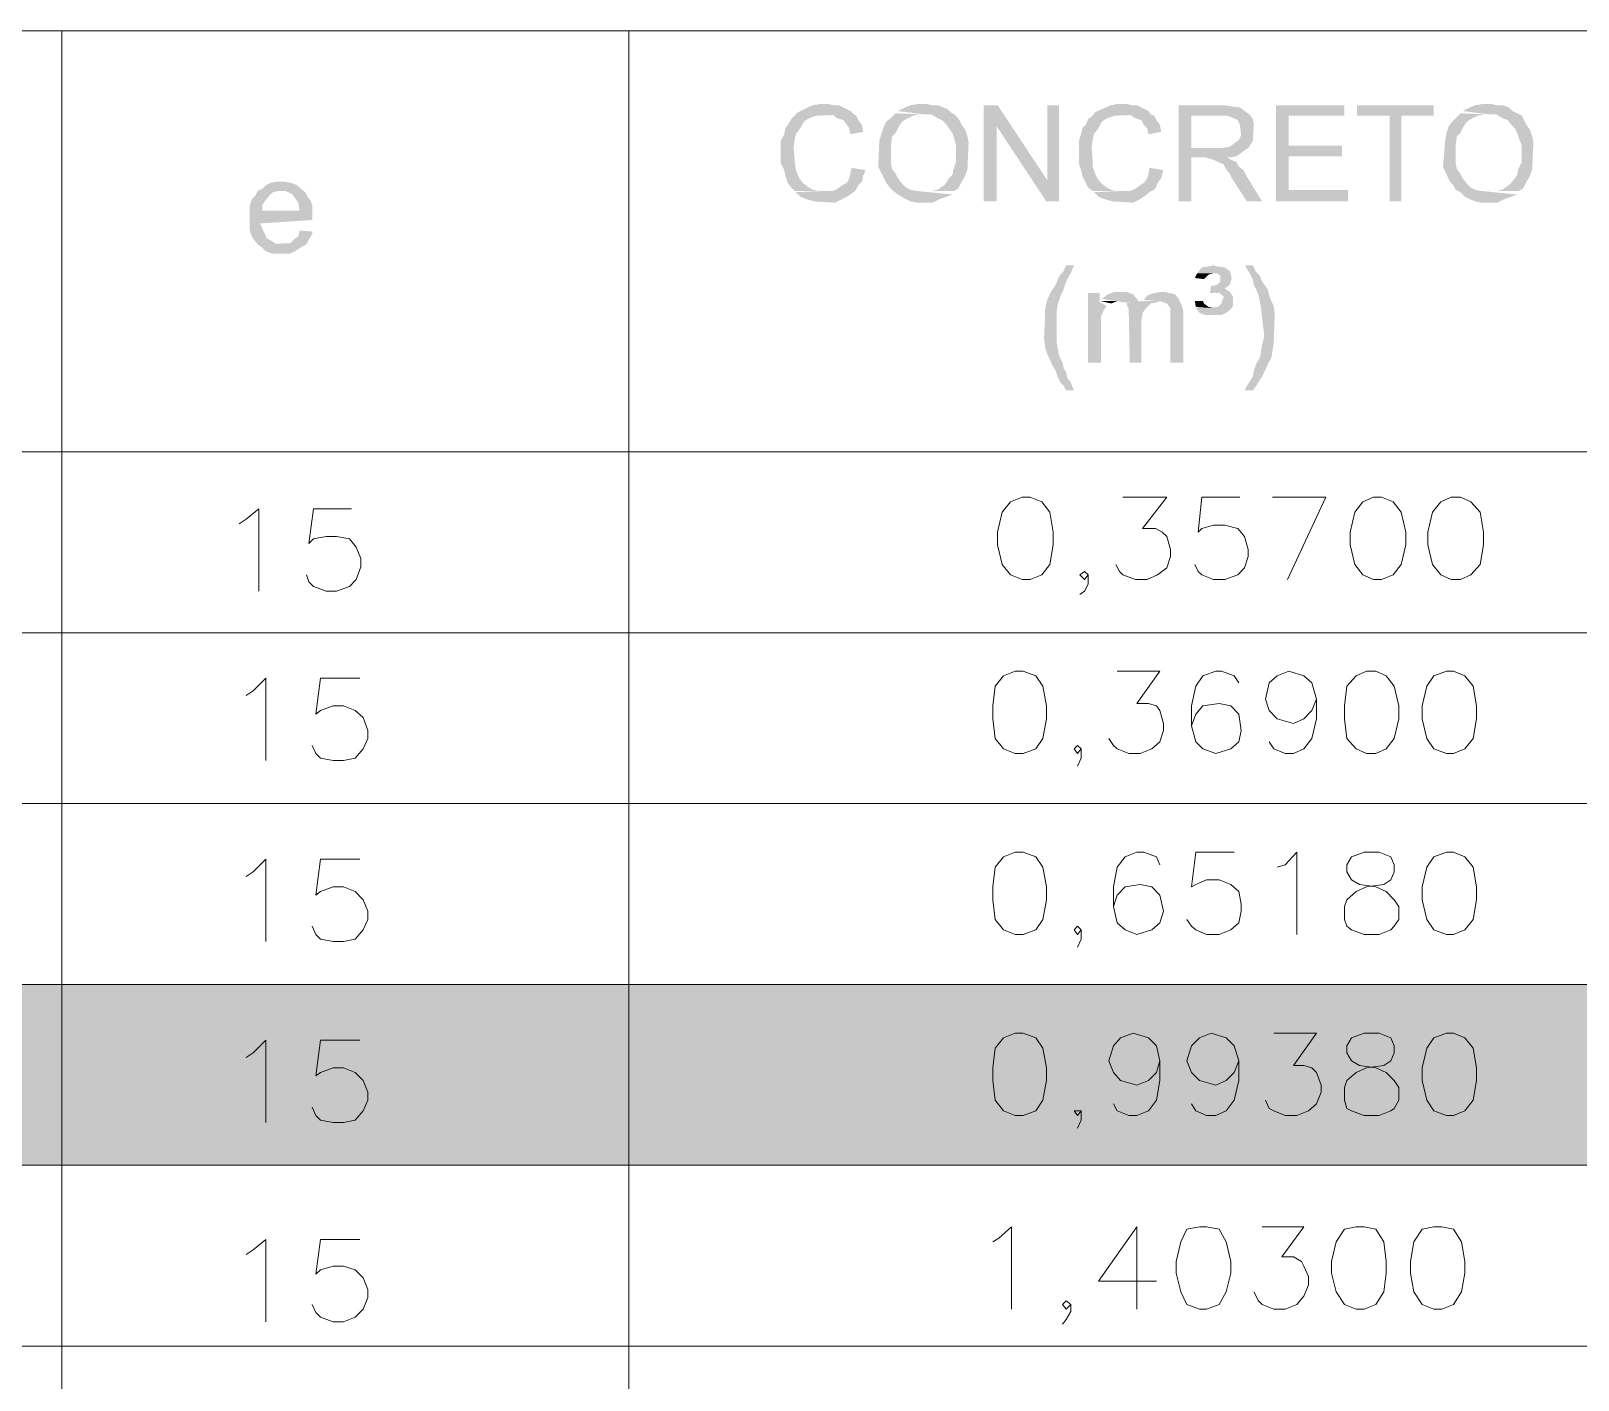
# Model space of a CAD drawing. Header units: feet. Extents: x 203667 to 205527, y 9204857 to 9205156.
# Drawn here: x 204244.866 to 204246.791, y 9205142.078 to 9205143.756 of the extents above; entities that cross this region are included whole.
import ezdxf

# ---------------------------------------------------------------- set-up
doc = ezdxf.new("R2010")
doc.units = ezdxf.units.FT
doc.header["$LTSCALE"] = 0.3
doc.header["$MEASUREMENT"] = 0
doc.layers.add('CALÇADA', color=3, linetype='Continuous')
doc.layers.add('DRENAGEM a executar', color=242, linetype='Continuous', lineweight=30)

msp = doc.modelspace()

# ---------------------------------------------------------------- hatches: boundary and pattern name
at = {"layer": 'CALÇADA'}
h = msp.add_hatch(color=1, dxfattribs=at)
h.dxf.hatch_style = 1
h.paths.add_polyline_path([(204249.5493, 9205142.5705), (204239.2705, 9205142.5705), (204239.2705, 9205142.3455), (204249.5493, 9205142.3455)])
h.paths.add_polyline_path([(204251.0814, 9205142.5705), (204249.5493, 9205142.5705), (204249.5493, 9205142.3455), (204251.0814, 9205142.3455)])
at = {"layer": 'DRENAGEM a executar', "lineweight": 20}
for points in [[(204245.8552, 9205143.6652), (204245.848, 9205143.6652), (204245.8394, 9205143.6638), (204245.8322, 9205143.6609), (204245.8206, 9205143.6551), (204245.8163, 9205143.6508), (204245.812, 9205143.6465), (204245.8076, 9205143.6393), (204245.8048, 9205143.635), (204245.8033, 9205143.6277), (204245.799, 9205143.6191), (204245.799, 9205143.5917), (204245.8033, 9205143.583), (204245.8048, 9205143.5758), (204245.8076, 9205143.5672), (204245.812, 9205143.5614), (204245.8163, 9205143.5571), (204245.8524, 9205143.5571), (204245.8466, 9205143.5571), (204245.8394, 9205143.5585), (204245.8336, 9205143.5614), (204245.8264, 9205143.5672), (204245.8221, 9205143.5729), (204245.8177, 9205143.583), (204245.8163, 9205143.5946), (204245.8149, 9205143.6119), (204245.8163, 9205143.6205), (204245.8177, 9205143.6277), (204245.8221, 9205143.6335), (204245.8249, 9205143.6378), (204245.8278, 9205143.6436), (204245.835, 9205143.6479), (204245.8437, 9205143.6508), (204245.8899, 9205143.6523), (204245.8855, 9205143.6566), (204245.8769, 9205143.6609), (204245.8711, 9205143.6638), (204245.8653, 9205143.6638), (204245.8581, 9205143.6652)], [(204245.9778, 9205143.6652), (204245.9692, 9205143.6652), (204245.9605, 9205143.6638), (204245.9533, 9205143.6609), (204245.9447, 9205143.6566), (204245.9778, 9205143.6523), (204245.9865, 9205143.6523), (204245.9937, 9205143.6479), (204245.9995, 9205143.6451), (204246.0052, 9205143.6393), (204246.0081, 9205143.635), (204246.0124, 9205143.6292), (204246.0153, 9205143.6205), (204246.0168, 9205143.6133), (204246.0168, 9205143.5931), (204246.0139, 9205143.5845), (204246.0124, 9205143.5773), (204246.0081, 9205143.5729), (204246.0038, 9205143.5657), (204245.998, 9205143.5614), (204245.9937, 9205143.5585), (204245.9865, 9205143.5571), (204245.9764, 9205143.5571), (204246.0139, 9205143.5571), (204246.0197, 9205143.56), (204246.0225, 9205143.5657), (204246.0283, 9205143.5758), (204246.0312, 9205143.5845), (204246.0326, 9205143.6176), (204246.0312, 9205143.6249), (204246.0283, 9205143.6335), (204246.024, 9205143.6393), (204246.0211, 9205143.6451), (204246.0168, 9205143.6508), (204246.0124, 9205143.6537), (204246.0052, 9205143.6595), (204245.9937, 9205143.6638), (204245.9865, 9205143.6638), (204245.9807, 9205143.6652)], [(204246.0687, 9205143.6638), (204246.0514, 9205143.6638), (204246.0514, 9205143.5441), (204246.0673, 9205143.5441), (204246.0673, 9205143.6378)], [(204246.0687, 9205143.6638), (204246.0673, 9205143.6378), (204246.1293, 9205143.5441), (204246.1307, 9205143.5701)], [(204246.1451, 9205143.6638), (204246.1307, 9205143.6638), (204246.1307, 9205143.5701), (204246.1293, 9205143.5441), (204246.1451, 9205143.5441)], [(204246.2245, 9205143.6652), (204246.2173, 9205143.6652), (204246.21, 9205143.6638), (204246.2028, 9205143.6609), (204246.1899, 9205143.6551), (204246.187, 9205143.6508), (204246.1812, 9205143.6465), (204246.1783, 9205143.6393), (204246.174, 9205143.635), (204246.1725, 9205143.6277), (204246.1697, 9205143.6191), (204246.1697, 9205143.5917), (204246.1725, 9205143.583), (204246.174, 9205143.5758), (204246.1783, 9205143.5672), (204246.1812, 9205143.5614), (204246.187, 9205143.5571), (204246.223, 9205143.5571), (204246.2158, 9205143.5571), (204246.21, 9205143.5585), (204246.2043, 9205143.5614), (204246.1971, 9205143.5672), (204246.1927, 9205143.5729), (204246.1899, 9205143.5787), (204246.187, 9205143.5874), (204246.187, 9205143.5946), (204246.1855, 9205143.6119), (204246.187, 9205143.6205), (204246.1884, 9205143.6277), (204246.1927, 9205143.6335), (204246.1956, 9205143.6378), (204246.1985, 9205143.6436), (204246.2057, 9205143.6479), (204246.2144, 9205143.6508), (204246.2591, 9205143.6523), (204246.2562, 9205143.6566), (204246.2475, 9205143.6609), (204246.2418, 9205143.6638), (204246.236, 9205143.6638), (204246.2288, 9205143.6652)], [(204246.3456, 9205143.6638), (204246.2937, 9205143.6638), (204246.2937, 9205143.5441), (204246.3096, 9205143.5441), (204246.3096, 9205143.5989), (204246.3586, 9205143.5989), (204246.3658, 9205143.6003), (204246.3701, 9205143.6032), (204246.3759, 9205143.6076), (204246.3802, 9205143.6104), (204246.3096, 9205143.6104), (204246.3096, 9205143.6508), (204246.3456, 9205143.6508), (204246.3802, 9205143.6537), (204246.3759, 9205143.6566), (204246.3701, 9205143.6609), (204246.3586, 9205143.6624), (204246.3499, 9205143.6638)], [(204246.4999, 9205143.6638), (204246.4149, 9205143.6638), (204246.4149, 9205143.5441), (204246.5043, 9205143.5441), (204246.5043, 9205143.5585), (204246.4307, 9205143.5585), (204246.4307, 9205143.6003), (204246.4971, 9205143.6003), (204246.4971, 9205143.6133), (204246.4307, 9205143.6133), (204246.4307, 9205143.6508), (204246.4999, 9205143.6508)], [(204246.611, 9205143.6638), (204246.5158, 9205143.6638), (204246.5158, 9205143.6508), (204246.5562, 9205143.6508), (204246.5562, 9205143.5441), (204246.5706, 9205143.5441), (204246.5706, 9205143.6508), (204246.611, 9205143.6508)], [(204246.6802, 9205143.6652), (204246.6716, 9205143.6652), (204246.6629, 9205143.6638), (204246.6557, 9205143.6609), (204246.6471, 9205143.6566), (204246.6802, 9205143.6523), (204246.6889, 9205143.6523), (204246.6961, 9205143.6479), (204246.7033, 9205143.6451), (204246.7076, 9205143.6393), (204246.712, 9205143.635), (204246.7148, 9205143.6292), (204246.7177, 9205143.6205), (204246.7206, 9205143.6133), (204246.7206, 9205143.5931), (204246.7163, 9205143.5845), (204246.7148, 9205143.5773), (204246.712, 9205143.5729), (204246.7062, 9205143.5657), (204246.7004, 9205143.5614), (204246.6961, 9205143.5585), (204246.6889, 9205143.5571), (204246.6788, 9205143.5571), (204246.7163, 9205143.5571), (204246.7221, 9205143.56), (204246.7249, 9205143.5657), (204246.7307, 9205143.5758), (204246.7336, 9205143.5845), (204246.735, 9205143.6176), (204246.7336, 9205143.6249), (204246.7307, 9205143.6335), (204246.7264, 9205143.6393), (204246.7235, 9205143.6451), (204246.7206, 9205143.6508), (204246.7148, 9205143.6537), (204246.7091, 9205143.6566), (204246.7048, 9205143.6609), (204246.6961, 9205143.6638), (204246.6889, 9205143.6638), (204246.6831, 9205143.6652)], [(204245.8899, 9205143.6523), (204245.8552, 9205143.6523), (204245.8639, 9205143.6523), (204245.8682, 9205143.6479), (204245.8769, 9205143.6451), (204245.8812, 9205143.6393), (204245.8841, 9205143.635), (204245.8855, 9205143.6277), (204245.9014, 9205143.6306), (204245.8999, 9205143.6393), (204245.8956, 9205143.6451), (204245.8927, 9205143.6508)], [(204245.9418, 9205143.6537), (204245.936, 9205143.6479), (204245.9302, 9205143.6436), (204245.9274, 9205143.6378), (204245.9245, 9205143.6292), (204245.9216, 9205143.6205), (204245.9201, 9205143.5874), (204245.9245, 9205143.5787), (204245.9274, 9205143.5729), (204245.9302, 9205143.5672), (204245.9346, 9205143.5614), (204245.9389, 9205143.5571), (204245.9447, 9205143.5527), (204245.9519, 9205143.5484), (204245.9605, 9205143.5441), (204245.9677, 9205143.5426), (204245.9879, 9205143.5426), (204245.9966, 9205143.547), (204246.0052, 9205143.5499), (204246.0124, 9205143.5527), (204245.9677, 9205143.5571), (204245.9605, 9205143.5585), (204245.9548, 9205143.5614), (204245.9504, 9205143.5657), (204245.9447, 9205143.5729), (204245.9418, 9205143.5787), (204245.9374, 9205143.5845), (204245.936, 9205143.5917), (204245.936, 9205143.6133), (204245.9374, 9205143.6249), (204245.9418, 9205143.6292), (204245.9461, 9205143.6378), (204245.9504, 9205143.6436), (204245.9548, 9205143.6465), (204245.9634, 9205143.6508), (204245.9706, 9205143.6523), (204245.9778, 9205143.6523)], [(204246.2591, 9205143.6523), (204246.2245, 9205143.6523), (204246.2331, 9205143.6523), (204246.2389, 9205143.6479), (204246.2475, 9205143.6451), (204246.2504, 9205143.6393), (204246.2548, 9205143.635), (204246.2562, 9205143.6277), (204246.2721, 9205143.6306), (204246.2706, 9205143.6393), (204246.2663, 9205143.6451), (204246.2634, 9205143.6508)], [(204246.3802, 9205143.6537), (204246.3456, 9205143.6508), (204246.3543, 9205143.6508), (204246.3615, 9205143.6479), (204246.3673, 9205143.6451), (204246.3701, 9205143.6393), (204246.3716, 9205143.6263), (204246.3687, 9205143.6205), (204246.3629, 9205143.6162), (204246.3572, 9205143.6119), (204246.3456, 9205143.6104), (204246.3096, 9205143.6104), (204246.3802, 9205143.6104), (204246.386, 9205143.6191), (204246.3874, 9205143.6393), (204246.386, 9205143.6465), (204246.3831, 9205143.6508)], [(204246.6442, 9205143.6537), (204246.6384, 9205143.6479), (204246.6341, 9205143.6436), (204246.6298, 9205143.6378), (204246.6269, 9205143.6292), (204246.6254, 9205143.6205), (204246.6225, 9205143.5874), (204246.6312, 9205143.5686), (204246.6355, 9205143.5643), (204246.6384, 9205143.5585), (204246.6442, 9205143.5556), (204246.6499, 9205143.5499), (204246.6557, 9205143.547), (204246.6629, 9205143.5441), (204246.6701, 9205143.5426), (204246.6903, 9205143.5426), (204246.699, 9205143.547), (204246.7076, 9205143.5499), (204246.7148, 9205143.5527), (204246.6701, 9205143.5571), (204246.6629, 9205143.5585), (204246.6572, 9205143.5614), (204246.6528, 9205143.5657), (204246.6471, 9205143.5729), (204246.6442, 9205143.5787), (204246.6398, 9205143.5845), (204246.6384, 9205143.5917), (204246.6384, 9205143.6133), (204246.6398, 9205143.6249), (204246.6442, 9205143.6292), (204246.6485, 9205143.6378), (204246.6528, 9205143.6436), (204246.6572, 9205143.6465), (204246.6658, 9205143.6508), (204246.673, 9205143.6523), (204246.6802, 9205143.6523)], [(204245.887, 9205143.5859), (204245.8855, 9205143.5787), (204245.8841, 9205143.5729), (204245.8812, 9205143.5672), (204245.8754, 9205143.5643), (204245.8697, 9205143.56), (204245.8639, 9205143.5571), (204245.8524, 9205143.5571), (204245.8177, 9205143.5556), (204245.8235, 9205143.5499), (204245.8307, 9205143.547), (204245.8408, 9205143.5441), (204245.8668, 9205143.5426), (204245.8754, 9205143.547), (204245.8812, 9205143.5499), (204245.8855, 9205143.5527), (204245.8913, 9205143.5571), (204245.8956, 9205143.5643), (204245.8999, 9205143.5686), (204245.9014, 9205143.5758), (204245.9043, 9205143.583)], [(204246.2576, 9205143.5859), (204246.2562, 9205143.5787), (204246.2548, 9205143.5729), (204246.2504, 9205143.5672), (204246.2461, 9205143.5643), (204246.2403, 9205143.56), (204246.2331, 9205143.5571), (204246.223, 9205143.5571), (204246.1884, 9205143.5556), (204246.1942, 9205143.5499), (204246.2014, 9205143.547), (204246.2115, 9205143.5441), (204246.2374, 9205143.5426), (204246.2461, 9205143.547), (204246.2504, 9205143.5499), (204246.2576, 9205143.5556), (204246.2649, 9205143.56), (204246.2677, 9205143.5672), (204246.2721, 9205143.5729), (204246.2735, 9205143.5787), (204246.2749, 9205143.583)], [(204246.3543, 9205143.5989), (204246.3269, 9205143.5989), (204246.337, 9205143.596), (204246.3427, 9205143.5931), (204246.3499, 9205143.5902), (204246.3528, 9205143.5845), (204246.3572, 9205143.5787), (204246.36, 9205143.5729), (204246.3788, 9205143.5441), (204246.3975, 9205143.5441), (204246.3774, 9205143.5773), (204246.3745, 9205143.583), (204246.3687, 9205143.5874), (204246.3658, 9205143.5931), (204246.3586, 9205143.596)], [(204245.1774, 9205143.5686), (204245.1716, 9205143.5686), (204245.1644, 9205143.5672), (204245.1586, 9205143.5643), (204245.1543, 9205143.56), (204245.1485, 9205143.5571), (204245.1831, 9205143.5571), (204245.1918, 9205143.5527), (204245.1947, 9205143.5484), (204245.199, 9205143.5426), (204245.2004, 9205143.5326), (204245.1543, 9205143.5326), (204245.2163, 9205143.5311), (204245.2163, 9205143.5383), (204245.2149, 9205143.5441), (204245.2105, 9205143.5499), (204245.2076, 9205143.5556), (204245.2019, 9205143.56), (204245.1975, 9205143.5643), (204245.1903, 9205143.5672), (204245.1817, 9205143.5686)], [(204245.1485, 9205143.5571), (204245.1456, 9205143.5513), (204245.1413, 9205143.547), (204245.1384, 9205143.5383), (204245.1384, 9205143.5095), (204245.1399, 9205143.5037), (204245.1427, 9205143.4979), (204245.1485, 9205143.4907), (204245.1774, 9205143.4907), (204245.1716, 9205143.4907), (204245.1658, 9205143.4951), (204245.16, 9205143.4979), (204245.1572, 9205143.5037), (204245.1543, 9205143.5095), (204245.1514, 9205143.5167), (204245.2163, 9205143.521), (204245.2163, 9205143.5311), (204245.1543, 9205143.5326), (204245.1543, 9205143.5398), (204245.1572, 9205143.5441), (204245.1629, 9205143.5513), (204245.1673, 9205143.5556), (204245.1745, 9205143.5571), (204245.1774, 9205143.5571)], [(204245.2004, 9205143.508), (204245.199, 9205143.5008), (204245.1932, 9205143.4965), (204245.1889, 9205143.4922), (204245.1485, 9205143.4907), (204245.1543, 9205143.4864), (204245.1586, 9205143.4821), (204245.1673, 9205143.4792), (204245.1889, 9205143.4792), (204245.1947, 9205143.4821), (204245.2033, 9205143.4878), (204245.2091, 9205143.4907), (204245.212, 9205143.4965), (204245.2163, 9205143.5037), (204245.2163, 9205143.5066)], [(204246.1639, 9205143.4648), (204246.1538, 9205143.4648), (204246.1509, 9205143.4576), (204246.1466, 9205143.4532), (204246.1437, 9205143.4475), (204246.1408, 9205143.4402), (204246.135, 9205143.4316), (204246.1307, 9205143.4229), (204246.1293, 9205143.4172), (204246.1278, 9205143.41), (204246.1278, 9205143.4027), (204246.1264, 9205143.3739), (204246.1278, 9205143.3624), (204246.1307, 9205143.3537), (204246.1336, 9205143.3479), (204246.1365, 9205143.3407), (204246.1408, 9205143.3335), (204246.1437, 9205143.3249), (204246.1466, 9205143.3191), (204246.1509, 9205143.3148), (204246.1538, 9205143.309), (204246.1639, 9205143.309), (204246.1596, 9205143.3191), (204246.1552, 9205143.3249), (204246.1538, 9205143.3321), (204246.1509, 9205143.3364), (204246.1495, 9205143.3436), (204246.1451, 9205143.3523), (204246.1437, 9205143.3595), (204246.1423, 9205143.3681), (204246.1423, 9205143.384), (204246.1423, 9205143.3912), (204246.1423, 9205143.4085), (204246.1437, 9205143.4172), (204246.1466, 9205143.4258), (204246.1495, 9205143.4316), (204246.1524, 9205143.4402), (204246.1552, 9205143.4475), (204246.1596, 9205143.4547), (204246.1624, 9205143.4619)], [(204246.3168, 9205143.4547), (204246.3139, 9205143.4489), (204246.3254, 9205143.4475), (204246.3312, 9205143.4532), (204246.337, 9205143.4547)], [(204246.337, 9205143.4648), (204246.3312, 9205143.4633), (204246.3225, 9205143.4619), (204246.3168, 9205143.4547), (204246.3413, 9205143.4547), (204246.3456, 9205143.4518), (204246.3456, 9205143.4446), (204246.3413, 9205143.4402), (204246.3341, 9205143.4388), (204246.3326, 9205143.4302), (204246.3572, 9205143.4316), (204246.3514, 9205143.4359), (204246.3572, 9205143.4402), (204246.36, 9205143.4489), (204246.3572, 9205143.4576), (204246.3514, 9205143.4619), (204246.3413, 9205143.4633)], [(204246.386, 9205143.4648), (204246.3759, 9205143.4648), (204246.3788, 9205143.4604), (204246.3831, 9205143.4532), (204246.386, 9205143.4475), (204246.3874, 9205143.4402), (204246.3903, 9205143.4345), (204246.3932, 9205143.4273), (204246.3947, 9205143.4201), (204246.3961, 9205143.4128), (204246.3975, 9205143.3999), (204246.4004, 9205143.3768), (204246.3975, 9205143.3652), (204246.3961, 9205143.3566), (204246.3947, 9205143.3494), (204246.3903, 9205143.3422), (204246.3874, 9205143.3335), (204246.386, 9205143.3263), (204246.3788, 9205143.3148), (204246.3759, 9205143.309), (204246.386, 9205143.309), (204246.3903, 9205143.3148), (204246.3947, 9205143.322), (204246.3975, 9205143.3263), (204246.4019, 9205143.335), (204246.4048, 9205143.3422), (204246.4091, 9205143.3494), (204246.4105, 9205143.358), (204246.412, 9205143.3681), (204246.4134, 9205143.4042), (204246.412, 9205143.4143), (204246.4091, 9205143.4201), (204246.4062, 9205143.4273), (204246.4048, 9205143.4345), (204246.4019, 9205143.4388), (204246.3975, 9205143.4446), (204246.3947, 9205143.4518), (204246.3903, 9205143.4561), (204246.3874, 9205143.4619)], [(204246.1956, 9205143.4302), (204246.1812, 9205143.4302), (204246.1812, 9205143.3436), (204246.1971, 9205143.3436), (204246.1971, 9205143.4013), (204246.2014, 9205143.41), (204246.2043, 9205143.4143), (204246.1956, 9205143.4186)], [(204246.2216, 9205143.4316), (204246.2144, 9205143.4316), (204246.2057, 9205143.4287), (204246.1985, 9205143.4229), (204246.2173, 9205143.4201), (204246.2245, 9205143.4186), (204246.2461, 9205143.4172), (204246.2374, 9205143.4287), (204246.2288, 9205143.4316), (204246.2245, 9205143.4316)], [(204246.2721, 9205143.4316), (204246.2634, 9205143.4302), (204246.2548, 9205143.4273), (204246.2504, 9205143.4215), (204246.2706, 9205143.4201), (204246.2793, 9205143.4172), (204246.2836, 9205143.4114), (204246.2836, 9205143.3436), (204246.2995, 9205143.3436), (204246.2995, 9205143.4085), (204246.298, 9205143.4143), (204246.2937, 9205143.4229), (204246.2894, 9205143.4287), (204246.2822, 9205143.4302), (204246.2764, 9205143.4316)], [(204246.3572, 9205143.4316), (204246.337, 9205143.4302), (204246.3442, 9205143.4302), (204246.3499, 9205143.4258), (204246.3471, 9205143.4172), (204246.3427, 9205143.4128), (204246.3153, 9205143.4114), (204246.3197, 9205143.4056), (204246.3269, 9205143.4027), (204246.3471, 9205143.4027), (204246.3528, 9205143.4056), (204246.3586, 9205143.41), (204246.3615, 9205143.4143), (204246.3615, 9205143.4258), (204246.3586, 9205143.4302)], [(204246.1971, 9205143.4201), (204246.21, 9205143.4172), (204246.2173, 9205143.4201)], [(204246.2475, 9205143.4201), (204246.2288, 9205143.4172), (204246.2317, 9205143.41), (204246.2331, 9205143.3436), (204246.2475, 9205143.3436), (204246.2475, 9205143.3955), (204246.249, 9205143.4056), (204246.2533, 9205143.4114), (204246.2591, 9205143.4172), (204246.2663, 9205143.4186), (204246.2706, 9205143.4201)], [(204246.324, 9205143.4201), (204246.3139, 9205143.4201), (204246.3153, 9205143.4128), (204246.337, 9205143.4114), (204246.3312, 9205143.4128), (204246.3254, 9205143.4172)]]:
    msp.add_hatch(color=7, dxfattribs=at).paths.add_polyline_path(points)

# ---------------------------------------------------------------- linework, layer by layer
at = {"layer": 'DRENAGEM a executar', "color": 7, "lineweight": 20}
for points in [[(204239.2553, 9205143.7561), (204251.0749, 9205143.7561)], [(204244.9048, 9205143.7561), (204244.9048, 9205140.3206)], [(204245.61, 9205143.7561), (204245.61, 9205140.3206)], [(204239.2668, 9205143.2326), (204251.0778, 9205143.2326)], [(204245.1254, 9205143.1431), (204245.1341, 9205143.1489), (204245.15, 9205143.1619), (204245.15, 9205143.0595)], [(204245.2653, 9205143.1619), (204245.2177, 9205143.1619), (204245.212, 9205143.1186), (204245.2177, 9205143.1244), (204245.2336, 9205143.1273), (204245.2466, 9205143.1273), (204245.2625, 9205143.1244), (204245.2711, 9205143.1143), (204245.2769, 9205143.0999), (204245.2769, 9205143.0898), (204245.2711, 9205143.0739), (204245.2625, 9205143.0652), (204245.2466, 9205143.0595), (204245.2336, 9205143.0595), (204245.2177, 9205143.0652), (204245.212, 9205143.071), (204245.2091, 9205143.0797)], [(204246.099, 9205143.1763), (204246.0846, 9205143.1705), (204246.0745, 9205143.1576), (204246.0687, 9205143.133), (204246.0687, 9205143.1172), (204246.0745, 9205143.0927), (204246.0846, 9205143.0797), (204246.099, 9205143.0739), (204246.1091, 9205143.0739), (204246.1235, 9205143.0797), (204246.1336, 9205143.0927), (204246.1379, 9205143.1172), (204246.1379, 9205143.133), (204246.1336, 9205143.1576), (204246.1235, 9205143.1705), (204246.1091, 9205143.1763), (204246.099, 9205143.1763), (204246.099, 9205143.1763)], [(204246.2245, 9205143.1763), (204246.2793, 9205143.1763), (204246.249, 9205143.1374), (204246.2649, 9205143.1374), (204246.2735, 9205143.133), (204246.2793, 9205143.1273), (204246.2836, 9205143.1114), (204246.2836, 9205143.1027), (204246.2793, 9205143.0883), (204246.2677, 9205143.0797), (204246.2548, 9205143.0739), (204246.2403, 9205143.0739), (204246.2245, 9205143.0797), (204246.2201, 9205143.084), (204246.2158, 9205143.0927)], [(204246.3701, 9205143.1763), (204246.3225, 9205143.1763), (204246.3182, 9205143.133), (204246.3225, 9205143.1374), (204246.337, 9205143.1417), (204246.3514, 9205143.1417), (204246.3673, 9205143.1374), (204246.3759, 9205143.1273), (204246.3802, 9205143.1114), (204246.3802, 9205143.1027), (204246.3759, 9205143.0883), (204246.3673, 9205143.0797), (204246.3514, 9205143.0739), (204246.337, 9205143.0739), (204246.3225, 9205143.0797), (204246.3182, 9205143.084), (204246.3139, 9205143.0927)], [(204246.4293, 9205143.0739), (204246.4769, 9205143.1763), (204246.4105, 9205143.1763)], [(204246.536, 9205143.1763), (204246.523, 9205143.1705), (204246.5129, 9205143.1576), (204246.5072, 9205143.133), (204246.5072, 9205143.1172), (204246.5129, 9205143.0927), (204246.523, 9205143.0797), (204246.536, 9205143.0739), (204246.5461, 9205143.0739), (204246.5605, 9205143.0797), (204246.5706, 9205143.0927), (204246.5764, 9205143.1172), (204246.5764, 9205143.133), (204246.5706, 9205143.1576), (204246.5605, 9205143.1705), (204246.5461, 9205143.1763), (204246.536, 9205143.1763), (204246.536, 9205143.1763)], [(204246.6326, 9205143.1763), (204246.6197, 9205143.1705), (204246.6096, 9205143.1576), (204246.6038, 9205143.133), (204246.6038, 9205143.1172), (204246.6096, 9205143.0927), (204246.6197, 9205143.0797), (204246.6326, 9205143.0739), (204246.6442, 9205143.0739), (204246.6572, 9205143.0797), (204246.6687, 9205143.0927), (204246.673, 9205143.1172), (204246.673, 9205143.133), (204246.6687, 9205143.1576), (204246.6572, 9205143.1705), (204246.6442, 9205143.1763), (204246.6326, 9205143.1763), (204246.6326, 9205143.1763)], [(204246.1812, 9205143.0797), (204246.1769, 9205143.0739), (204246.1711, 9205143.0797), (204246.1769, 9205143.084), (204246.1812, 9205143.0797), (204246.1812, 9205143.0681), (204246.1769, 9205143.0595), (204246.1711, 9205143.0552)], [(204239.2668, 9205143.0076), (204251.0749, 9205143.0076)], [(204245.1341, 9205142.9297), (204245.1427, 9205142.9354), (204245.1586, 9205142.9513), (204245.1586, 9205142.8489)], [(204245.2754, 9205142.9513), (204245.2264, 9205142.9513), (204245.2206, 9205142.9066), (204245.2264, 9205142.9109), (204245.2423, 9205142.9167), (204245.2552, 9205142.9167), (204245.2697, 9205142.9109), (204245.2798, 9205142.9023), (204245.2855, 9205142.8864), (204245.2855, 9205142.8763), (204245.2798, 9205142.8633), (204245.2697, 9205142.8518), (204245.2552, 9205142.8489), (204245.2423, 9205142.8489), (204245.2264, 9205142.8518), (204245.2206, 9205142.8576), (204245.2163, 9205142.8677)], [(204246.0903, 9205142.96), (204246.0759, 9205142.9542), (204246.0658, 9205142.9412), (204246.0629, 9205142.9167), (204246.0629, 9205142.9008), (204246.0658, 9205142.8763), (204246.0759, 9205142.8633), (204246.0903, 9205142.8576), (204246.1004, 9205142.8576), (204246.1163, 9205142.8633), (204246.1249, 9205142.8763), (204246.1293, 9205142.9008), (204246.1293, 9205142.9167), (204246.1249, 9205142.9412), (204246.1163, 9205142.9542), (204246.1004, 9205142.96), (204246.0903, 9205142.96)], [(204246.2173, 9205142.96), (204246.2706, 9205142.96), (204246.2418, 9205142.9196), (204246.2562, 9205142.9196), (204246.2663, 9205142.9167), (204246.2706, 9205142.9109), (204246.2749, 9205142.8951), (204246.2749, 9205142.8864), (204246.2706, 9205142.872), (204246.2605, 9205142.8633), (204246.2461, 9205142.8576), (204246.2317, 9205142.8576), (204246.2173, 9205142.8633), (204246.2129, 9205142.8677), (204246.2072, 9205142.8763)], [(204246.3687, 9205142.9455), (204246.3629, 9205142.9542), (204246.3471, 9205142.96), (204246.3399, 9205142.96), (204246.324, 9205142.9542), (204246.3153, 9205142.9412), (204246.3096, 9205142.9167), (204246.3096, 9205142.8922), (204246.3153, 9205142.872), (204246.324, 9205142.8633), (204246.3399, 9205142.8576), (204246.3586, 9205142.8633), (204246.3687, 9205142.872), (204246.3716, 9205142.8864), (204246.3687, 9205142.9066), (204246.3586, 9205142.9167), (204246.3442, 9205142.9196), (204246.324, 9205142.9167), (204246.3153, 9205142.9066), (204246.3096, 9205142.8922)], [(204246.4653, 9205142.9253), (204246.4596, 9205142.9109), (204246.4495, 9205142.9008), (204246.4365, 9205142.8951), (204246.4163, 9205142.9008), (204246.4062, 9205142.9109), (204246.4019, 9205142.9253), (204246.4062, 9205142.9455), (204246.4163, 9205142.9542), (204246.4307, 9205142.96), (204246.4495, 9205142.9542), (204246.4596, 9205142.9455), (204246.4653, 9205142.9253), (204246.4653, 9205142.9008), (204246.4596, 9205142.8763), (204246.4495, 9205142.8633), (204246.4365, 9205142.8576), (204246.4264, 9205142.8576), (204246.412, 9205142.8633), (204246.4062, 9205142.872)], [(204246.5273, 9205142.96), (204246.5144, 9205142.9542), (204246.5028, 9205142.9412), (204246.4999, 9205142.9167), (204246.4999, 9205142.9008), (204246.5028, 9205142.8763), (204246.5144, 9205142.8633), (204246.5273, 9205142.8576), (204246.5389, 9205142.8576), (204246.5519, 9205142.8633), (204246.562, 9205142.8763), (204246.5677, 9205142.9008), (204246.5677, 9205142.9167), (204246.562, 9205142.9412), (204246.5519, 9205142.9542), (204246.5389, 9205142.96), (204246.5273, 9205142.96), (204246.5273, 9205142.96)], [(204246.6269, 9205142.96), (204246.611, 9205142.9542), (204246.6023, 9205142.9412), (204246.5966, 9205142.9167), (204246.5966, 9205142.9008), (204246.6023, 9205142.8763), (204246.611, 9205142.8633), (204246.6269, 9205142.8576), (204246.6355, 9205142.8576), (204246.6499, 9205142.8633), (204246.66, 9205142.8763), (204246.6644, 9205142.9008), (204246.6644, 9205142.9167), (204246.66, 9205142.9412), (204246.6499, 9205142.9542), (204246.6355, 9205142.96), (204246.6269, 9205142.96), (204246.6269, 9205142.96)], [(204246.1725, 9205142.8633), (204246.1682, 9205142.8576), (204246.1639, 9205142.8633), (204246.1682, 9205142.8677), (204246.1725, 9205142.8633), (204246.1725, 9205142.8518), (204246.1682, 9205142.8417)], [(204239.2639, 9205142.7955), (204251.0749, 9205142.7955)], [(204245.1341, 9205142.7047), (204245.1427, 9205142.7104), (204245.1586, 9205142.7263), (204245.1586, 9205142.6239)], [(204245.2754, 9205142.7263), (204245.2264, 9205142.7263), (204245.2206, 9205142.6816), (204245.2264, 9205142.6859), (204245.2423, 9205142.6917), (204245.2552, 9205142.6917), (204245.2697, 9205142.6859), (204245.2798, 9205142.6758), (204245.2855, 9205142.6614), (204245.2855, 9205142.6513), (204245.2798, 9205142.6383), (204245.2697, 9205142.6268), (204245.2552, 9205142.6239), (204245.2423, 9205142.6239), (204245.2264, 9205142.6268), (204245.2206, 9205142.6326), (204245.2163, 9205142.6427)], [(204246.0903, 9205142.735), (204246.0759, 9205142.7292), (204246.0658, 9205142.7162), (204246.0629, 9205142.6917), (204246.0629, 9205142.6758), (204246.0658, 9205142.6513), (204246.0759, 9205142.6383), (204246.0903, 9205142.6326), (204246.1004, 9205142.6326), (204246.1163, 9205142.6383), (204246.1249, 9205142.6513), (204246.1293, 9205142.6758), (204246.1293, 9205142.6917), (204246.1249, 9205142.7162), (204246.1163, 9205142.7292), (204246.1004, 9205142.735), (204246.0903, 9205142.735), (204246.0903, 9205142.735)], [(204246.2706, 9205142.7191), (204246.2663, 9205142.7292), (204246.2504, 9205142.735), (204246.2418, 9205142.735), (204246.2274, 9205142.7292), (204246.2173, 9205142.7162), (204246.2129, 9205142.6917), (204246.2129, 9205142.6672), (204246.2173, 9205142.647), (204246.2274, 9205142.6383), (204246.2418, 9205142.6326), (204246.2605, 9205142.6383), (204246.2706, 9205142.647), (204246.2749, 9205142.6614), (204246.2706, 9205142.6816), (204246.2605, 9205142.6917), (204246.2461, 9205142.6946), (204246.2274, 9205142.6917), (204246.2173, 9205142.6816), (204246.2129, 9205142.6672)], [(204246.3629, 9205142.735), (204246.3153, 9205142.735), (204246.3096, 9205142.6917), (204246.3153, 9205142.6946), (204246.3283, 9205142.7003), (204246.3442, 9205142.7003), (204246.3586, 9205142.6946), (204246.3687, 9205142.6859), (204246.3716, 9205142.6701), (204246.3716, 9205142.6614), (204246.3687, 9205142.647), (204246.3586, 9205142.6383), (204246.3442, 9205142.6326), (204246.3283, 9205142.6326), (204246.3153, 9205142.6383), (204246.3096, 9205142.6427), (204246.3038, 9205142.6513)], [(204246.4163, 9205142.7162), (204246.4264, 9205142.7191), (204246.4408, 9205142.735), (204246.4408, 9205142.6326)], [(204246.5245, 9205142.735), (204246.5086, 9205142.7292), (204246.5028, 9205142.7191), (204246.5028, 9205142.7104), (204246.5086, 9205142.7003), (204246.5187, 9205142.6946), (204246.5389, 9205142.6917), (204246.5519, 9205142.6859), (204246.562, 9205142.6758), (204246.5677, 9205142.6672), (204246.5677, 9205142.6513), (204246.562, 9205142.6427), (204246.5576, 9205142.6383), (204246.5432, 9205142.6326), (204246.5245, 9205142.6326), (204246.5086, 9205142.6383), (204246.5028, 9205142.6427), (204246.4999, 9205142.6513), (204246.4999, 9205142.6672), (204246.5028, 9205142.6758), (204246.5144, 9205142.6859), (204246.5273, 9205142.6917), (204246.549, 9205142.6946), (204246.5576, 9205142.7003), (204246.562, 9205142.7104), (204246.562, 9205142.7191), (204246.5576, 9205142.7292), (204246.5432, 9205142.735), (204246.5245, 9205142.735), (204246.5245, 9205142.735)], [(204246.6269, 9205142.735), (204246.611, 9205142.7292), (204246.6023, 9205142.7162), (204246.5966, 9205142.6917), (204246.5966, 9205142.6758), (204246.6023, 9205142.6513), (204246.611, 9205142.6383), (204246.6269, 9205142.6326), (204246.6355, 9205142.6326), (204246.6499, 9205142.6383), (204246.66, 9205142.6513), (204246.6644, 9205142.6758), (204246.6644, 9205142.6917), (204246.66, 9205142.7162), (204246.6499, 9205142.7292), (204246.6355, 9205142.735), (204246.6269, 9205142.735), (204246.6269, 9205142.735)], [(204246.1725, 9205142.6383), (204246.1682, 9205142.6326), (204246.1639, 9205142.6383), (204246.1682, 9205142.6427), (204246.1725, 9205142.6383), (204246.1725, 9205142.6268), (204246.1682, 9205142.6167)], [(204239.2618, 9205142.5705), (204251.0814, 9205142.5705)], [(204239.2639, 9205142.5705), (204251.0749, 9205142.5705)], [(204246.0903, 9205142.51), (204246.0759, 9205142.5042), (204246.0658, 9205142.4912), (204246.0629, 9205142.4667), (204246.0629, 9205142.4508), (204246.0658, 9205142.4263), (204246.0759, 9205142.4133), (204246.0903, 9205142.4076), (204246.1004, 9205142.4076), (204246.1163, 9205142.4133), (204246.1249, 9205142.4263), (204246.1293, 9205142.4508), (204246.1293, 9205142.4667), (204246.1249, 9205142.4912), (204246.1163, 9205142.5042), (204246.1004, 9205142.51), (204246.0903, 9205142.51), (204246.0903, 9205142.51)], [(204246.2706, 9205142.4753), (204246.2663, 9205142.4609), (204246.2562, 9205142.4508), (204246.2418, 9205142.4451), (204246.2216, 9205142.4508), (204246.2129, 9205142.4609), (204246.2072, 9205142.4753), (204246.2129, 9205142.4941), (204246.2216, 9205142.5042), (204246.2374, 9205142.51), (204246.2562, 9205142.5042), (204246.2663, 9205142.4941), (204246.2706, 9205142.4753), (204246.2706, 9205142.4508), (204246.2663, 9205142.4263), (204246.2562, 9205142.4133), (204246.2418, 9205142.4076), (204246.2317, 9205142.4076), (204246.2173, 9205142.4133), (204246.2129, 9205142.422)], [(204246.3687, 9205142.4753), (204246.3629, 9205142.4609), (204246.3528, 9205142.4508), (204246.3399, 9205142.4451), (204246.3197, 9205142.4508), (204246.3096, 9205142.4609), (204246.3038, 9205142.4753), (204246.3096, 9205142.4941), (204246.3197, 9205142.5042), (204246.3341, 9205142.51), (204246.3528, 9205142.5042), (204246.3629, 9205142.4941), (204246.3687, 9205142.4753), (204246.3687, 9205142.4508), (204246.3629, 9205142.4263), (204246.3528, 9205142.4133), (204246.3399, 9205142.4076), (204246.3283, 9205142.4076), (204246.3153, 9205142.4133), (204246.3096, 9205142.422)], [(204246.412, 9205142.51), (204246.4653, 9205142.51), (204246.4365, 9205142.4696), (204246.4495, 9205142.4696), (204246.4596, 9205142.4667), (204246.4653, 9205142.4609), (204246.4711, 9205142.4451), (204246.4711, 9205142.4364), (204246.4653, 9205142.422), (204246.4552, 9205142.4133), (204246.4408, 9205142.4076), (204246.4264, 9205142.4076), (204246.412, 9205142.4133), (204246.4062, 9205142.4162), (204246.4019, 9205142.4263)], [(204246.5245, 9205142.51), (204246.5086, 9205142.5042), (204246.5028, 9205142.4941), (204246.5028, 9205142.4854), (204246.5086, 9205142.4753), (204246.5187, 9205142.4696), (204246.5389, 9205142.4667), (204246.5519, 9205142.4609), (204246.562, 9205142.4508), (204246.5677, 9205142.4422), (204246.5677, 9205142.4263), (204246.562, 9205142.4162), (204246.5576, 9205142.4133), (204246.5432, 9205142.4076), (204246.5245, 9205142.4076), (204246.5086, 9205142.4133), (204246.5028, 9205142.4162), (204246.4999, 9205142.4263), (204246.4999, 9205142.4422), (204246.5028, 9205142.4508), (204246.5144, 9205142.4609), (204246.5273, 9205142.4667), (204246.549, 9205142.4696), (204246.5576, 9205142.4753), (204246.562, 9205142.4854), (204246.562, 9205142.4941), (204246.5576, 9205142.5042), (204246.5432, 9205142.51), (204246.5245, 9205142.51), (204246.5245, 9205142.51)], [(204246.6269, 9205142.51), (204246.611, 9205142.5042), (204246.6023, 9205142.4912), (204246.5966, 9205142.4667), (204246.5966, 9205142.4508), (204246.6023, 9205142.4263), (204246.611, 9205142.4133), (204246.6269, 9205142.4076), (204246.6355, 9205142.4076), (204246.6499, 9205142.4133), (204246.66, 9205142.4263), (204246.6644, 9205142.4508), (204246.6644, 9205142.4667), (204246.66, 9205142.4912), (204246.6499, 9205142.5042), (204246.6355, 9205142.51), (204246.6269, 9205142.51), (204246.6269, 9205142.51)], [(204245.1341, 9205142.4797), (204245.1427, 9205142.4854), (204245.1586, 9205142.5013), (204245.1586, 9205142.3989)], [(204245.2754, 9205142.5013), (204245.2264, 9205142.5013), (204245.2206, 9205142.4566), (204245.2264, 9205142.4609), (204245.2423, 9205142.4667), (204245.2552, 9205142.4667), (204245.2697, 9205142.4609), (204245.2798, 9205142.4508), (204245.2855, 9205142.4364), (204245.2855, 9205142.4263), (204245.2798, 9205142.4133), (204245.2697, 9205142.4018), (204245.2552, 9205142.3989), (204245.2423, 9205142.3989), (204245.2264, 9205142.4018), (204245.2206, 9205142.4076), (204245.2163, 9205142.4177)], [(204246.1725, 9205142.4133), (204246.1682, 9205142.4076), (204246.1639, 9205142.4133), (204246.1725, 9205142.4133), (204246.1725, 9205142.4018), (204246.1682, 9205142.3917)], [(204239.2639, 9205142.3455), (204251.0749, 9205142.3455)], [(204246.0629, 9205142.2503), (204246.0701, 9205142.2547), (204246.086, 9205142.2691), (204246.086, 9205142.1667)], [(204246.2418, 9205142.2691), (204246.1942, 9205142.2013), (204246.2663, 9205142.2013)], [(204246.2418, 9205142.2691), (204246.2418, 9205142.1667)], [(204246.3197, 9205142.2691), (204246.3038, 9205142.2662), (204246.2966, 9205142.2503), (204246.2908, 9205142.2258), (204246.2908, 9205142.2114), (204246.2966, 9205142.1883), (204246.3038, 9205142.1725), (204246.3197, 9205142.1667), (204246.3283, 9205142.1667), (204246.3442, 9205142.1725), (204246.3528, 9205142.1883), (204246.3586, 9205142.2114), (204246.3586, 9205142.2258), (204246.3528, 9205142.2503), (204246.3442, 9205142.2662), (204246.3283, 9205142.2691), (204246.3197, 9205142.2691), (204246.3197, 9205142.2691)], [(204246.3975, 9205142.2691), (204246.4495, 9205142.2691), (204246.4221, 9205142.2316), (204246.4365, 9205142.2316), (204246.4466, 9205142.2258), (204246.4495, 9205142.2201), (204246.4552, 9205142.2071), (204246.4552, 9205142.197), (204246.4495, 9205142.1826), (204246.4408, 9205142.1725), (204246.4264, 9205142.1667), (204246.412, 9205142.1667), (204246.3975, 9205142.1725), (204246.3932, 9205142.1768), (204246.3874, 9205142.1883)], [(204246.5144, 9205142.2691), (204246.4999, 9205142.2662), (204246.4898, 9205142.2503), (204246.4841, 9205142.2258), (204246.4841, 9205142.2114), (204246.4898, 9205142.1883), (204246.4999, 9205142.1725), (204246.5144, 9205142.1667), (204246.5245, 9205142.1667), (204246.5389, 9205142.1725), (204246.549, 9205142.1883), (204246.5519, 9205142.2114), (204246.5519, 9205142.2258), (204246.549, 9205142.2503), (204246.5389, 9205142.2662), (204246.5245, 9205142.2691), (204246.5144, 9205142.2691), (204246.5144, 9205142.2691)], [(204246.611, 9205142.2691), (204246.5966, 9205142.2662), (204246.5865, 9205142.2503), (204246.5822, 9205142.2258), (204246.5822, 9205142.2114), (204246.5865, 9205142.1883), (204246.5966, 9205142.1725), (204246.611, 9205142.1667), (204246.6211, 9205142.1667), (204246.6355, 9205142.1725), (204246.6456, 9205142.1883), (204246.6499, 9205142.2114), (204246.6499, 9205142.2258), (204246.6456, 9205142.2503), (204246.6355, 9205142.2662), (204246.6211, 9205142.2691), (204246.611, 9205142.2691), (204246.611, 9205142.2691)], [(204245.1341, 9205142.2345), (204245.1427, 9205142.2403), (204245.1586, 9205142.2532), (204245.1586, 9205142.1508)], [(204245.2754, 9205142.2532), (204245.2264, 9205142.2532), (204245.2206, 9205142.21), (204245.2264, 9205142.2157), (204245.2423, 9205142.2201), (204245.2552, 9205142.2201), (204245.2697, 9205142.2157), (204245.2798, 9205142.2056), (204245.2855, 9205142.1912), (204245.2855, 9205142.1811), (204245.2798, 9205142.1667), (204245.2697, 9205142.1566), (204245.2552, 9205142.1508), (204245.2423, 9205142.1508), (204245.2264, 9205142.1566), (204245.2206, 9205142.1624), (204245.2163, 9205142.1725)], [(204246.1596, 9205142.1725), (204246.1538, 9205142.1667), (204246.1495, 9205142.1725), (204246.1538, 9205142.1768), (204246.1596, 9205142.1725), (204246.1596, 9205142.1638), (204246.1538, 9205142.1537), (204246.1495, 9205142.1479)], [(204239.2639, 9205142.1205), (204251.0749, 9205142.1205)]]:
    msp.add_lwpolyline(points, dxfattribs=at)

doc.saveas('drawing.dxf')
